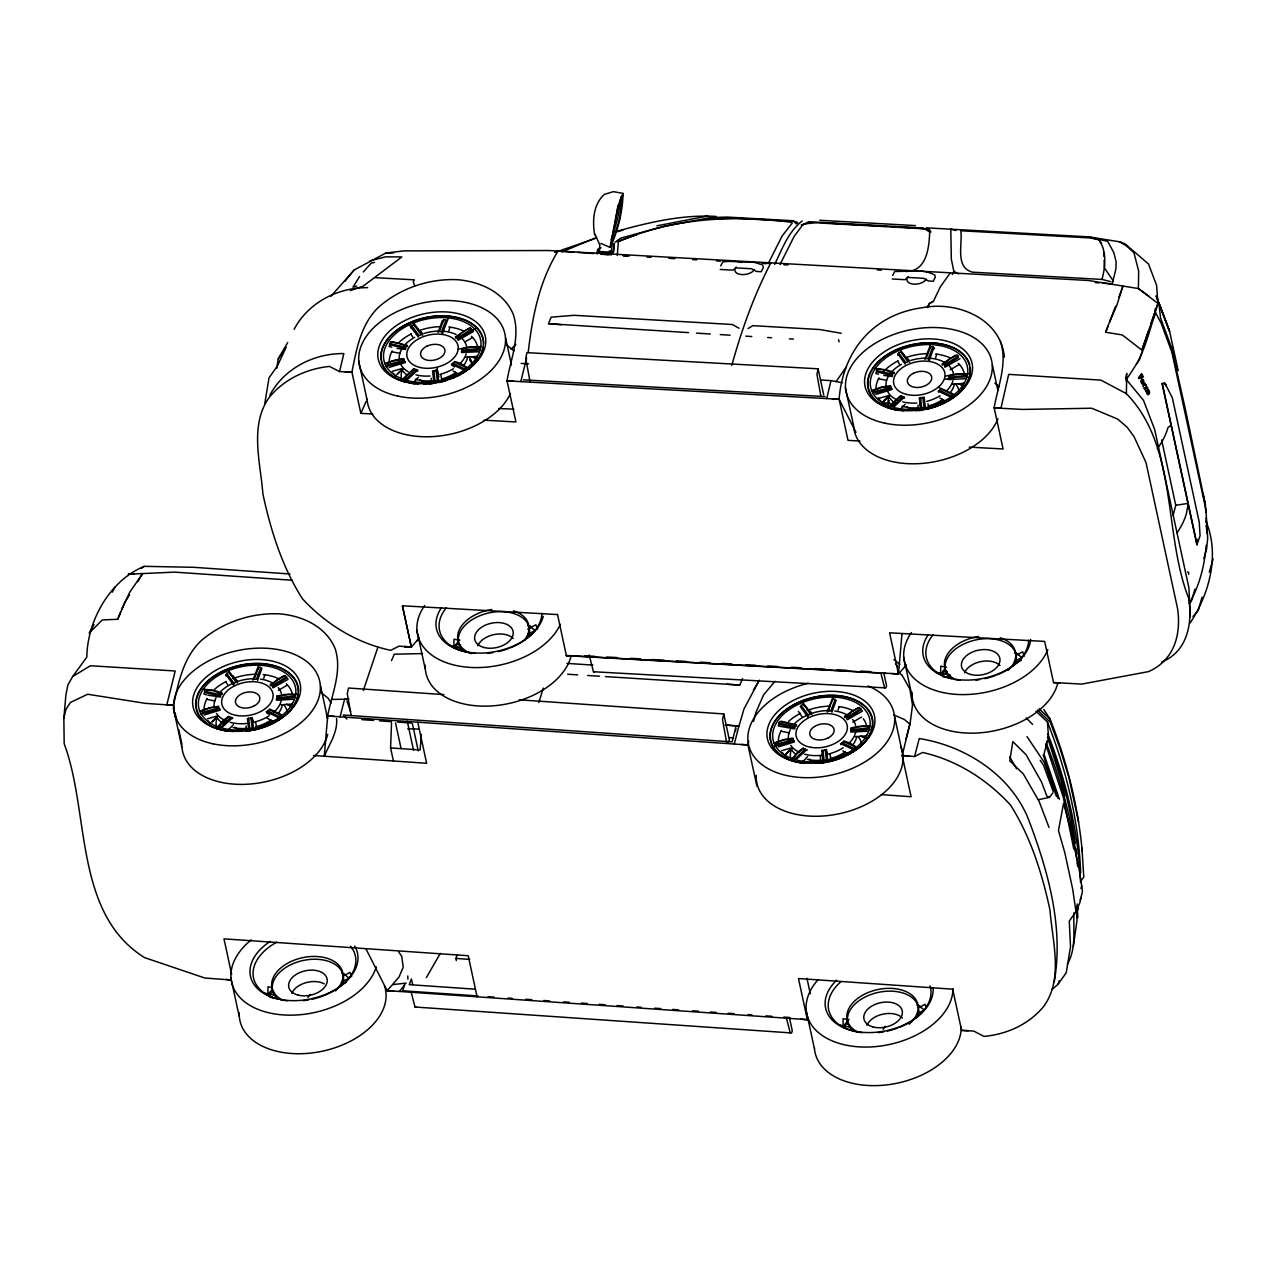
<?xml version="1.0" encoding="UTF-8"?>
<svg xmlns="http://www.w3.org/2000/svg" width="1277" height="1277" viewBox="0 0 1277 1277"><rect width="100%" height="100%" fill="white"/><g stroke="black" fill="none" stroke-linecap="round" stroke-linejoin="round"><path stroke-width="1.5" d="M843.059 1024.793L843.107 1018.679L848.838 1019.732M1161.815 661.949C1187.642 651.573 1192.702 623 1188.679 598.259C1163.267 533.419 1178.096 446.679 1126.378 393.651L1126.745 373.331L1125.532 378.567M247.69 722.638L248.632 718.169L252.287 718.696L253.117 721.521M393.476 761.331L390.586 747.923L391.544 722.766M1073.909 912.959C1073.271 929.943 1076.319 949.034 1067.396 964.151M1197.427 539.612L1197.156 544.784L1162.325 383.595L1165.039 383.323L1166.204 386.005L1164.959 383.323L1162.038 383.579L1187.913 503.377M735.568 731.13L735.744 727.682L732.072 741.889L343.226 715.04L346.881 719.079M1147.4 392.167L1147.975 393.029L1147.512 391.464M617.286 255.448L618.355 241.8C672.404 217.92 732.088 214.935 790.032 222.102L792.203 223.124L782.115 235.99L768.115 263.812M421.378 734.307L420.133 749.966L390.586 747.923M174.326 709.054L173.464 705.223C178.572 681.966 183.425 656.921 201.83 640.128C223.379 622.027 251.473 612.593 279.567 613.854C302.457 615.674 326.625 626.752 335.388 649.355C342.188 671.83 331.844 693.97 327.678 715.87L324.278 756.207C329.306 744.22 337.926 732.072 336.553 718.584M226.157 979.491L231.185 979.97L204.831 978.022L144.588 957.622C73.523 913.31 89.917 812.3 64.185 743.773L63.85 718.408L65.909 694.832L67.92 684.935L72.645 676.571L86.82 657.112C87.347 620.845 109.614 580.476 144.269 566.334L193.609 567.307L290.071 573.98M902.009 633.504L898.497 674.096L891.729 673.538M780.008 264.515L794.023 236.644L802.626 224.928L805.739 223.746L815.907 222.789L922.17 228.679L927.645 229.269L929.688 231.967C929.161 248.041 926.527 272.24 905.233 271.458M1161.639 439.974L1175.75 505.277L1173.052 515.732M610.645 244.53L612.21 244.753L611.46 250.324L607.868 251.984L599.105 251.505L599.903 245.104L595.034 234.345M610.518 243.221L614.301 243.747L613.343 250.819L608.107 253.245L596.87 252.607L597.812 249.191L600.988 247.706M621.149 196.562L617.557 219.436L611.188 239.741M905.984 739.128L910.118 723.325L912.512 705.239M1073.398 946.273L1076.99 920.222L1076.288 908.394M1054.179 982.284C1064.012 926.527 1047.763 869.781 1027.937 817.934C1009.708 774.229 964.949 745.784 919.232 738.537L914.587 756.495L902.137 755.457L908.937 756.112M293.135 699.349L276.502 700.211L277.205 696.332L288.49 694.465L294.045 694.576L295.083 695.997M294.045 694.576L293.822 696.157L276.997 697.817M478.237 351.718L461.62 352.564L462.338 348.717L473.623 346.849L479.178 346.961L480.216 348.382M479.178 346.961L478.955 348.541L462.13 350.201M867.418 731.21L850.801 732.072L851.504 728.193L862.773 726.326L868.344 726.437L869.382 727.858M868.344 726.437L868.105 728.018L851.28 729.678M965.013 378.726L948.396 379.572L949.114 375.725L960.4 373.858L965.955 373.969L966.992 375.39M965.955 373.969L965.731 375.55L948.907 377.21M222.421 694.225L213.195 690.634L205.437 689.66L203.969 694.113L206.587 694.816M407.571 346.578L398.328 343.018L390.57 342.044L389.118 346.498L391.688 347.184M795.236 725.081L779.72 721.521L778.268 725.99L794.789 728.944L795.236 725.081L796.72 726.086M894.347 373.586L885.105 370.027L877.347 369.053L875.878 373.507L878.464 374.193M775.602 744.363L775.857 742.719L783.982 739.862L793.288 739.303M873.229 391.895L873.468 390.251L881.593 387.378L890.915 386.803M276.774 368.287L278.226 358.933L287.708 342.507M233.611 685.653L233.978 683.243L226.699 673.41L228.87 672.5L232.622 676.714L236.022 682.381L233.978 683.243M807.894 717.514L808.277 715.104L800.982 705.271L803.169 704.361L806.904 708.575L810.32 714.242L808.277 715.104M264.722 403.947L269.032 377.8L277.285 366.116L286.176 347.248L278.226 358.933M229.014 717.435L229.174 716.573L232.685 718.632M414.163 369.771L414.307 368.957L416.142 369.58L417.818 371.048M803.313 749.296L803.456 748.434L806.984 750.509M900.939 396.78L901.083 395.966L902.903 396.588L904.595 398.057M623.048 193.402C622.713 211.471 617.845 231.728 610.039 247.371L617.924 206.06L623.048 193.402L613.423 191.646L604.388 194.391C593.182 204.256 592.32 221.16 594.651 234.792M1205.935 521.208C1219.998 554.793 1209.431 593.741 1190.116 623.016M372.772 414.003L360.848 413.349L351.925 372.15C356.586 348.924 360.864 323.847 378.966 306.847C400.228 288.41 428.226 278.753 456.304 279.631C479.37 281.179 503.808 291.826 513.258 314.286C520.633 336.537 510.752 358.837 507.001 380.754L515.924 421.953L484.111 420.181M855.989 432.36L839.085 399.174C843.043 350.632 873.165 314.254 922.712 307.645C957.239 300.973 1000.817 318.5 1004.376 357.209M969.291 447.11L1003.083 448.977L994.16 407.778C997.912 385.877 1007.808 363.562 1000.434 341.326M1101.987 279.424C1105.435 266.654 1107.047 250.643 1098.587 239.485L1089.744 237.921L960.767 230.754C962.826 244.146 954.653 267.5 972.531 272.177L1101.987 279.424L1110.878 281.706M63.85 718.408L65.861 709.581L70.458 702.398L87.682 694.241L145.498 703.372L173.512 705.319M756.894 786.089L747.907 744.81L748.753 741.155M351.957 372.245L339.538 371.559L343.832 353.569C313.982 353.25 284.069 368.383 269.846 395.184M520.793 381.615L526.635 357.943M618.196 205.868L610.997 245.631L619.393 219.963L622.506 195.365L619.68 201.048M826.714 398.584L830.992 380.61L842.565 382.733M1047.332 741.267L1043.979 754.244L1059.383 799.242M404.346 984.87L402.83 990.776L478.221 995.98M340.081 716.812L344.694 698.758L348.669 699.03M734.291 743.948L738.936 725.99L725.097 725.033L738.984 726.086L743.996 708.943L759.272 680.322M252.942 680.13L258.481 665.732M438.075 332.515L442.401 320.463M753.558 721.361L755.856 712.582L763.55 694.959L775.011 681.248M827.225 712.007L832.78 697.609M924.851 359.523L930.39 345.125M910.07 723.229L902.185 755.553L911.108 796.752L881.401 794.613M528.199 352.244C532.349 316.999 539.07 281.882 558.017 251.058L573.868 252.16M731.801 365.461C741.506 330.152 753.941 295.402 770.861 262.854M599.105 251.505L599.599 249.733M1202.072 597.157L1198.193 610.566L1192.989 616.52M1209.271 572.256L1213.15 558.847M263.78 678.279L264.77 674.894M838.063 710.14L839.053 706.756M1194.937 589.112L1191.601 600.573L1189.589 603.686M1203.812 558.56L1206.589 549.03L1207.707 538.527L1205.967 509.922L1171.919 352.34L1161.208 323.368L1155.509 312.594L1155.126 308.779M258.05 669.132L258.608 667.264L260.907 667.392L256.438 679.3L254.267 679.172L258.608 667.264M443.199 321.517L443.742 319.633L446.056 319.761L441.571 331.669L442.8 333.808M448.85 330.759L449.871 327.327M929.959 348.525L930.518 346.642L932.817 346.769L934.572 348.781M935.626 357.768L936.632 354.336M462.082 349.627L462.338 348.717M363.354 690.474L377.88 647.263M538.798 702.589L543.3 688.095M948.843 376.635L949.114 375.725M1047.236 740.804L1046.39 743.469C1060.948 780.678 1071.802 819.499 1076.734 859.198M225.901 675.868L226.699 673.41M411.05 328.237L411.832 325.795L414.003 324.869L421.171 334.766L419.127 335.628L411.832 325.795M897.811 355.245L898.609 352.803L900.78 351.877L907.931 361.774L905.888 362.636L898.609 352.803M276.917 697.226L277.205 696.332M828.374 710.012L829.364 706.995M851.2 729.087L851.504 728.193M257.603 680.402L261.913 668.334M442.736 332.77L448.275 318.372M929.496 359.779L933.822 347.727M831.886 712.263L836.196 700.211M1142.069 351.957L1139.499 359.46L1125.867 380.466M1153.594 318.228L1155.509 312.594C1149.571 329.913 1145.533 348.398 1136.338 364.312M1052.088 989.372L1058.042 984.296L1059.303 980.608M1115.475 306.4L1105.659 332.228L1122.291 334.957L1141.909 350.106L1148.326 331.445M1150.896 323.975L1157.968 303.431L1156.595 285.362L1148.534 264.004L1125.117 243.923L1119.849 241.848L1088.866 236.868L926.208 227.833M218.319 728.337L222.038 722.463L229.174 716.573M406.054 381.6L403.468 380.706L404.218 378.551L414.307 368.957M792.618 760.198L796.337 754.324L803.456 748.434M1080.917 888.409L1081.795 885.871M1080.182 899.886L1081.06 897.364M1078.506 907.404L1077.628 909.942L1077.261 904.004M929.576 360.816L928.347 358.677L932.817 346.769M1118.875 297.158L1122.946 286.064L1116.896 305.139L1109.601 322.059L1110.415 319.952M1141.909 350.106L1157.968 303.431L1138.398 288.554L1088.515 280.493L548.631 250.531L403.851 250.883L385.83 253.038L354.144 269.974L330.935 296.28M1105.659 332.228L1108.308 325.412M688.558 332.627L548.503 323.656L551.137 317.175L574.123 315.307L732.391 324.502L739 328.253M122.831 606.99L121.954 609.097L129.727 592.209L142.657 573.549L137.645 581.658M93.971 624.565L89.167 633.089L102.272 619.983L117.723 619.249L124.603 602.696L129.615 594.603M117.723 619.249L120.565 612.449M391.496 660.64L394.306 654.175L422.543 653.585M456.304 960.575L455.873 958.404L457.278 955.164M605.426 676.602L739.75 685.047L742.56 678.566M1075.984 911.507L1079.831 902.679L1082.481 891.266L1079.097 869.046L1069.775 825.868L1063.518 803.441L1058.489 830.481L1064.922 853.164L1072.664 889.031L1075.984 911.507L1069.264 921.148L1070.509 946.752L1066.247 972.755L1058.042 984.296M360.848 413.349L366.116 401.345M933.391 301.388L929.417 303.511L927.421 307.422L929.417 303.511L933.391 301.388L940.351 286.814L950.327 272.815M774.692 264.403C782.051 249.111 788.42 231.664 802.195 220.953M529.987 381.615L525.773 358.31L526.922 352.644L818.094 368.798L816.945 374.464L820.808 395.838M1142.548 382.493L1143.075 380.498L1142.771 382.988M952.243 274.587L953.839 271.299L951.317 259.135L950.806 229.206L955.898 230.514M519.276 699.812L723.772 713.939L722.511 719.59L726.693 742.911M727.826 743.23L729.406 740.022L723.772 713.939M267.516 710.762L279.296 716.573L281.004 715.264L269.128 709.549L266.558 712.71L269.559 714.769M840.841 744.571L843.411 741.41L855.287 747.125L853.579 748.434L841.814 742.623M720.723 265.887L722.718 261.913L728.161 261.354L754.228 262.36L761.986 264.69M892.719 275.433L894.73 271.458C907.724 271.73 923.335 268.346 934.924 275.162L935.259 277.285L933.248 281.259L928.507 281.004L923.59 278.29L907.739 277.412L904.946 279.695L892.224 278.977M452.665 363.147L464.429 368.941L466.137 367.648L454.261 361.918L451.675 365.062L454.532 367.042M440.373 953.296L426.358 977.591M938.451 392.071L941.037 388.926L952.897 394.657L951.205 395.95L939.425 390.155M827.959 709.693L829.715 706.293M443.742 319.633L439.416 331.557L441.571 331.669M930.518 346.642L926.176 358.566L928.347 358.677M112.248 592.161L115.122 587.037M1140.664 377.114L1138.94 378.774L1138.43 377.784L1141.622 373.586L1143.33 376.875L1142.149 377.641L1140.952 375.358L1141.67 379.077L1139.898 377.146M1145.23 384.026L1144.272 382.621L1143.011 386.612L1144.176 384.632L1144.99 385.51L1146.187 384.728L1144.479 384.058M1146.938 393.587L1148.023 394.785C1151.886 393.571 1147.305 386.532 1147.369 390.427C1151.024 392.055 1143.154 389.437 1147.688 393.555M753.302 690.218L759.32 680.418M822.101 751.371L825.165 749.647L827.416 753.382M455.586 338.15L463.104 331.605L470.351 327.997L473.224 331.685L458.124 340.225L456.48 336.729M942.362 365.158L949.865 358.614L957.111 355.006L958.468 356.123L944.517 364.775L944.884 367.233L960.001 358.693M294.141 329.29C308.188 302.569 337.926 287.341 367.648 287.66M432.935 371.846L436.016 370.154L437.42 371.096L438.873 376.875M924.197 398.105L920.541 397.562L919.711 404.809M270.437 685.749L277.955 679.236L285.202 675.629L288.091 679.316L273.007 687.856L271.347 684.344M844.72 717.61L852.254 711.097L859.501 707.49L862.374 711.177L847.289 719.717L845.629 716.205M396.971 348.382L405.623 349.483L406.086 345.588M207.896 695.167L220.506 697.082L220.937 693.219M454.133 647.375L456.192 644.31L460.486 644.805M883.732 375.39L892.4 376.492L892.846 372.597M359.555 276.55L352.963 287.165L356.666 286.032M836.068 381.584L846.396 366.914M411.338 647.247L404.586 646.689L411.338 647.247L419.255 637.798M417.02 640.99L419.271 637.973M906.431 664.822L898.497 674.096M1081.475 880.22L1083.79 877.107L1081.938 848.008M1038.361 799.689L1049.391 797.391L1052.982 792.778M216.308 728.576L223.395 720.324L228.663 716.301M790.591 760.438L797.678 752.201L802.962 748.162M393.779 991.064L387.091 990.792L399.031 977.049L403.229 967.168L401.744 956.409L398.727 951.892M403.468 380.706L405.751 377.848M1189.222 603.542C1199.358 586.207 1204.674 565.2 1206.174 545.359M399.43 991.463L405.032 984.487M307.949 997.417L310.407 994.4M883.093 1029.326L885.552 1026.309M344.822 281.387L354.144 269.974M403.803 377.96L413.812 368.686M890.564 404.969L900.572 395.694M418.345 377.274L413.094 382.733M233.372 724.697L228.04 730.268M905.122 404.282L899.87 409.741M807.671 756.559L802.339 762.13M363.306 271.985L371.208 263.126L374.56 262.392M892.527 404.857L895.065 402.079M407.73 379.301L417.739 370.011M222.597 726.916L232.606 717.642M894.507 406.309L904.515 397.019M796.88 758.777L806.888 749.503M511.103 349.26L515.844 344.391M882.423 402.063L887.691 396.812M223.06 722.782L225.853 720.164M416.142 369.58L406.166 379.205L404.218 378.551M230.993 717.195L221.017 726.821L219.069 726.166M902.903 396.588L892.926 406.214L890.979 405.559L901.083 395.966M805.292 749.056L795.316 758.698L793.368 758.027M455.235 337.016L468.978 328.141M270.101 684.632L283.845 675.772M942.011 364.025L955.755 355.15M844.4 716.493L858.128 707.634M1171.28 424.986L1167.96 427.556A108.529 69.022 -12.2 0 1 1157.345 448.69M350.329 290.613L363.227 286.096L401.856 256.932L385.494 256.837L369.835 260.955M141.396 568.441L144.269 566.334M615.083 242.279L620.734 238.129L664.279 226.221L710.682 217.585L726.9 217.058L793.464 220.745L796.21 223.858L797.79 222.645L795.507 221.575L736.063 218.271L703.723 218.718M457.98 339.251L475.299 328.843M272.847 686.882L286.575 678.023M944.757 366.26L958.484 357.4M847.13 718.743L860.874 709.884M457.757 337.767L471.708 329.115M272.608 685.398L286.559 676.73M846.906 717.259L860.858 708.591M72.645 676.571L90.412 665.732L175.204 671L166.808 704.856L173.464 705.223M287.293 685.158L278.466 690.314M861.592 717.02L852.765 722.175M472.346 337.575L465.004 341.933M959.107 364.584L950.136 369.803M1021.456 660.193L1013.826 664.535M748.067 328.572L752.792 325.651L819.642 329.53L841.272 333.265M344.567 975.389L349.866 972.356L351.638 976.618M919.711 1007.298L925.011 1004.265L926.192 1007.106M1017.402 654.766L1022.638 651.781L1024.409 656.059M341.693 981.949L349.531 977.927M918.115 1013.172L924.676 1009.836M527.816 634.302L534.217 630.982M1014.577 661.31L1022.302 657.352M341.294 984.934L346.147 982.38M802.626 224.928L808.884 221.671L923.239 228.008L929.688 231.967M527.704 629.226L535.861 624.772L537.633 629.05M914.587 756.495L922.648 752.472C956.728 760.134 987.121 779.513 1010.586 805.117C1030.731 836.994 1042.112 873.5 1049.997 910.134C1052.328 941.548 1063.789 978.9 1043.612 1006.547C1028.703 1024.489 1006.978 1034.242 983.992 1036.413L973.92 1031.146L961.581 1030.284L952.69 989.18L798.476 978.533L807.367 1019.812L800.647 1019.174M561.752 252.016L596.455 237.474M384.664 363.642L395.439 359.922L403.883 358.645M385.877 366.531L405.096 361.535M871.425 390.65L882.215 386.931L890.66 385.654M872.638 393.539L891.873 388.543M199.515 711.273L210.306 707.538L218.75 706.261M200.728 714.162L219.963 709.166M773.814 743.134L784.589 739.415L793.033 738.138M773.686 746.566L794.246 741.027M801.317 224.88L808.756 222.821M405.272 362.508L403.931 360.433L387.298 364.663L386.708 363.243L391.943 361.231L403.372 359.092L405.272 362.508L389.134 367.409M554.92 252.415L594.874 238.639M555.303 252.016L558.017 251.058M616.919 241.64L637.015 234.553M217.872 715.838L207.241 718.887M792.171 747.699L781.524 750.748M402.734 368.335L392.278 371.304M889.51 395.343L879.039 398.312M616.663 231.329C648.908 222.358 682.604 214.376 716.269 216.451M617.366 231.791L622.984 230.083M406.166 983.098L393.093 984.551M204.033 715.024L220.139 710.108L218.239 706.724L209.683 708.001L201.558 710.858L202.165 712.295L218.798 708.065M778.316 746.885L794.422 741.969L792.522 738.585M875.91 394.417L892.032 389.517L890.133 386.101M457.757 349.339L470.048 346.785L481.349 346.626M945.89 376.061L956.824 373.794L969.546 373.698M945.427 379.237L956.329 377.226L967.663 376.827M276.694 696.077L284.915 694.417L297.653 694.321M850.993 727.938L859.198 726.278L870.499 726.118M656.969 225.821L707.697 215.989M890.707 387.442L874.075 391.672L873.468 390.251M793.081 739.926L776.448 744.156L775.857 742.719M461.38 351.638L480.886 349.818M276.231 699.253L295.753 697.434M850.53 731.114L870.036 729.295M1175.75 505.277L1188.217 503.393L1186.493 513.274A108.529 69.022 -12.2 0 1 1176.995 532.844M291.635 704.058L280.892 704.808M865.918 735.919L855.191 736.669M476.656 356.427L465.738 357.177M963.433 383.435L952.498 384.185M901.865 271.347L909.304 270.868M331.477 699.445L348.685 699.126M385.83 253.038L393.587 252.958M134.165 574.171L128.275 574.203L174.694 572.128L292.13 580.237M589.176 654.957L593.47 671.75L594.699 671.75M593.47 671.75L885.871 687.904L886.589 685.909L883.78 672.867M411.162 992.101L415.009 1007.026L416.286 1007.042M415.009 1007.026L791.532 1032.949L792.299 1030.954L789.489 1017.929M407.698 728.816L419.175 729.071M573.134 656.043L566.413 655.851L557.506 614.381M1060.293 682.892L1053.573 682.7L1044.666 641.421L889.59 632.817L898.481 673.921L566.381 655.484M1146.81 387.426L1143.729 388L1146.123 391.129L1145.501 388.543M726.884 684.233L739.75 685.047M1144.751 388.575L1147.831 388L1145.565 385.111L1146.06 387.458M498.684 408.528L513.833 409.151M345.221 371.862L351.925 372.15M832.396 398.903L839.085 399.174M961.581 1030.459L968.285 1030.747M819.77 220.282L915.417 225.598M823.106 222.868L840.841 223.842M844.783 224.066L864.497 225.167M868.44 225.375L886.174 226.364M892.08 226.699L909.815 227.673M913.757 227.897L929.161 229.078L930.917 232.063M1094.66 239.262L1098.587 239.485L1101.508 243.38M600.876 254.251L608.379 254.666L613.614 252.255L614.301 243.747M623.24 255.767L627.215 255.991M647.056 257.092L651.015 257.315M668.877 258.305L674.831 258.64M692.693 259.63L696.667 259.838M716.509 260.939L720.483 261.162M738.345 262.152L742.32 262.376M762.161 263.477L766.136 263.7M783.982 264.738L787.957 264.962M877.395 269.926L881.369 270.133M720.212 269.447L732.934 270.149L735.728 267.867L751.578 268.745L756.495 271.458L761.252 271.714L763.247 267.739L762.912 265.616M375.151 277.668L414.339 279.839L413.189 282.009L414.802 285.761M521.144 363.418L528.55 363.817M821.047 380.051L830.992 380.61M523.331 379.844L825.07 396.588M507.033 380.849L839.133 399.27L848.008 440.373L859.948 441.044M994.208 407.874L1022.382 409.438L1091.675 408.225L1117.646 419.064L1127.064 427.125L1133.976 436.511L1146.028 462.593L1177.617 608.826C1181.257 634.956 1174.154 660.177 1148.582 671.606L1081.731 684.089L1053.557 682.525M557.522 614.572L402.431 605.777L411.306 646.88L398.887 646.194L390.778 650.344C356.618 643.161 326.018 624.166 302.41 598.737C282.153 566.972 270.756 530.514 262.886 493.928C260.524 462.386 249.175 424.922 269.431 397.163C284.42 378.998 306.241 368.893 329.418 366.403L339.538 371.559M584.898 655.787L594.827 656.33M606.735 657.001L616.663 657.543M630.551 658.309L640.479 658.868M652.387 659.523L664.295 660.193M676.203 660.847L686.132 661.406M700.035 662.172L709.948 662.715M721.856 663.386L731.785 663.928M745.688 664.71L755.617 665.253M767.525 665.924L777.438 666.466M791.341 667.232L801.27 667.791M815.157 668.557L825.086 669.116M836.994 669.771L846.922 670.329M860.81 671.095L870.738 671.638M566.397 655.676L886.062 673.41M741.251 744.443L747.907 744.81M696.476 333.121L710.331 333.983M720.228 334.59L730.125 335.197M745.848 336.17L751.802 336.537M767.653 337.511L771.627 337.751M789.473 338.852L793.432 339.107M567.706 674.224L577.635 674.863M587.564 675.485L599.472 676.219M566.972 663.37L592.847 665.094M994.16 407.778L1000.945 408.257L1008.686 374.353L1100.918 380.115L1126.378 393.651M507.001 380.754L513.785 381.216M577.827 252.431L593.677 253.532M601.595 254.091L611.491 254.777M623.384 255.608L629.322 256.023M875.016 368.446L886.43 369.883L894.203 372.437M443.821 694.608L348.525 688.016L347.264 693.682L351.095 715.04M203.107 689.069L214.52 690.506L222.294 693.044M729.247 737.627L733.221 737.914M327.726 715.966L748.003 744.986M361.726 719.621L373.634 720.436M379.588 720.851L391.496 721.665M397.466 722.08L411.354 723.037M313.456 755.473L426.63 763.279L417.755 722.175M474.757 989.164L409.247 984.647L411.417 978.964L412.631 984.551M488.149 996.667L494.103 997.082M507.991 998.039L511.949 998.311M525.837 999.268L531.791 999.683M543.699 1000.498L549.637 1000.913M563.524 1001.87L569.478 1002.285M581.386 1003.099L587.34 1003.514M599.248 1004.345L605.186 1004.744M617.094 1005.574L623.048 1005.989M636.936 1006.946L640.91 1007.218M654.798 1008.176L660.736 1008.591M672.644 1009.405L678.598 1009.82M692.485 1010.777L698.439 1011.192M710.347 1012.007L716.285 1012.422M728.193 1013.252L734.147 1013.651M748.035 1014.624L752.009 1014.896M765.897 1015.853L771.835 1016.269M783.743 1017.083L789.697 1017.498M365.86 948.651L387.075 990.601L807.351 1019.637M1095.379 282.632L1099.114 282.903M1102.865 283.175L1112.219 283.861L1115.89 269.016L1116.162 261.769L1113.783 252.591L1107.734 241.401L1088.866 236.868M455.873 958.404L469.728 959.426M404.57 646.513L411.322 647.072L402.447 605.968M327.678 715.87L334.43 716.429M548.503 323.656L561.529 324.789M882.678 402.67L890.165 403.388M391.959 341.709L407.427 345.428M781.125 721.186L796.577 724.921M848.167 1024.106L845.342 1023.803L845.709 1026.884M274.427 992.357L270.197 991.894L270.564 994.959M947.263 671.814L942.953 671.319L943.32 674.4M950.232 675.038L936.568 672.388M886.557 380.354L878.608 378.726M399.781 353.346L391.847 351.734M789.17 732.854L781.093 731.21M214.871 700.993L206.794 699.349M876.309 370.585L891.889 374.033M389.549 343.577L405.112 347.041M778.699 723.053L794.262 726.517M204.4 691.192L219.979 694.656M876.661 371.815L892.128 375.534M389.884 344.806L405.352 348.525M779.034 724.282L794.502 728.002M204.751 692.421L220.219 696.141M449.807 645.38L459.943 647.519M271.778 987.472L267.962 986.77L267.915 992.883L271.825 994.033M946.544 667.28L940.734 666.195L940.67 672.309L944.597 673.474M459.784 640.272L453.958 639.202L453.91 645.316L456.512 646.082M838.957 1024.872L849.285 1027.059M263.812 992.963L274.14 995.15M459.991 648.125L456.559 647.391L456.192 644.31M1187.546 572.016L1188.552 572.288L1188.695 574.458M942.506 676.571L946.321 677.56M269.75 997.129L273.549 998.135M454.772 361.471L460.614 363.546L469.505 368.973M843.921 740.963L849.78 743.022L858.655 748.466M269.639 709.086L281.307 714.561M938.707 387.522L953.217 393.954M938.1 391.113L949.769 396.572M451.324 364.105L462.992 369.564M840.474 743.581L852.142 749.056M266.191 711.72L277.859 717.195M600.924 243.444L610.039 247.371M893.581 714.801L904.419 719.558L909.862 724.187M848.758 754.037L842.836 750.876M274.459 722.175L266.845 717.993M946.273 401.489L939.808 397.993M459.497 374.48L453.048 370.984M1049.391 797.391L1046.837 796.114L1041.537 782.019L1026.022 754.643L1012.821 741.618L1009.772 760.869L1023.276 773.894L1039.079 801.302L1049.024 827.496M953.839 271.299L958.644 273.948M1119.849 241.848L1126.585 245.934L1133.912 252.67L1138.669 271.043L1138.398 288.554L1149.364 296.487M994.847 383.196L999.268 386.564M893.9 659.634L899.774 664.327M320.862 692.389L328.029 698.12L331.062 703.02M507.001 345.237L513.992 350.904M943.24 363.737L944.517 364.775M898.002 671.75L902.169 675.389M1039.095 708.783L1050.077 719.111C1066.918 761.459 1078.075 806.074 1082.257 851.488M1037.387 710.028L1050.301 722.159L1059.974 748.354L1069.088 778.188L1078.57 822.037M1035.95 711.177L1047.427 721.968C1066.407 770.095 1078.746 821.159 1080.677 872.973M230.259 674.033L232.526 676.299M904.451 355.708L900.78 351.877M417.691 328.7L414.003 324.869M1026.181 717.913L1032.566 724.41M906.526 357.48L909.016 360.13M808.868 709.916L811.326 712.518M419.75 330.472L422.256 333.121M237.027 680.657L232.813 675.756M900.668 350.361L909.543 362.221M803.041 702.829L811.917 714.689M803.169 704.361L804.542 705.894M413.892 323.352L422.767 335.212M409.502 325.204L418.377 337.064M228.759 670.968L237.634 682.828M806.809 708.16L810.448 713.045M1126.633 379.892L1143.474 400.308L1154.695 429.551L1188.951 588.074L1190.26 616.759M798.333 711.337L801.924 716.605M897.923 354.048L905.138 364.073M800.312 706.516L807.527 716.541M226.029 674.655L233.244 684.68M895.48 663.737L897.731 666.961M1113.321 281.004L1104.493 268.01L1104.094 260.285M1040.228 760.326L1043.485 765.115L1053.142 791.293M1026.963 736.574L1044.331 762.433L1056.271 796.082M419.702 331.11L421.394 333.664M234.505 678.662L236.165 681.184M1043.788 709.485L1050.077 719.111M225.837 681.79L227.641 684.743M897.699 361.136L899.455 364.041M410.923 334.127L412.694 337.032M1164.959 383.323L1172.366 397.881L1199.231 522.197L1200.077 535.765L1196.868 544.768L1188.328 505.261M1009.74 756.798L1016.54 768.786M902.121 675.294L909.894 689.037L912.56 705.335M390.57 342.044L391.161 343.433M403.372 359.092L403.931 360.433M1156.1 295.801L1169.604 331.397L1178.192 370.601M1156.339 296.663L1169.604 331.397L1159.676 304.644M1047.778 733.78C1066.295 781.221 1078.395 831.471 1080.55 882.439M1047.683 736.175C1060.964 770.59 1070.397 806.569 1075.234 843.139M1045.64 744.124L1063.246 797.087L1073.797 849.045M1043.245 754.867L1057.915 798.237M1047.555 737.499L1061.506 781.396L1064.699 796.194M346.913 700.834L350.6 711.481M786.409 1018.024L790.255 1032.949M880.827 672.979L884.642 687.904M1171.328 347.121L1173.467 356.858M1205.791 511.965L1205.376 504.559L1185.583 410.188L1171.392 347.28L1160.585 318.085L1158.798 302.793M992.405 365.094L997.816 390.171M845.358 387.633L853.69 426.199A74.417 47.329 -12.2 0 0 918.786 463.647A74.417 47.329 -12.2 0 0 997.96 418.856M903.573 657.001L911.906 695.566M894.794 717.578L903.126 756.144M818.094 368.798L823.729 394.88M806.952 978.278L810.304 993.809M805.947 1009.484L814.279 1048.05M505.644 338.086L511.47 365.094M358.598 360.625L366.93 399.19M416.797 629.992L425.129 668.557M477.103 996.826L468.212 955.723L223.97 938.85L231.648 974.351M412.407 723.74L418.265 750.876M407.267 721.218L413.54 750.301M395.519 722.878L400.994 748.21M320.495 685.717L327.582 718.488A74.417 47.329 -12.2 0 0 326.449 714.689M175.125 712.789L176.737 720.26M178.764 729.598L181.988 744.539M173.449 708.24L181.781 746.806M230.802 977.575L239.134 1016.141M1203.301 494.981L1205.392 504.702M927.932 403.676L928.587 406.852M440.836 375.071L441.81 379.844M829.954 754.324L830.944 759.177M255.655 722.447L256.645 727.315M838.606 339.746L839.037 341.917M922.792 397.163L924.069 407.395L921.675 407.81L920.541 397.562M825.165 749.647L826.442 759.863L824.064 760.278L822.931 750.03M436.016 370.154L437.293 380.386L434.914 380.801L433.781 370.553M250.883 717.786L252.16 728.002L249.765 728.417L248.632 718.169M596.87 252.607L597.125 254.043M920.462 407.746L919.312 397.849M822.835 760.23L821.702 750.317M433.685 380.738L432.536 370.841M248.552 728.353L247.403 718.456M924.133 396.987L925.266 406.9M826.506 749.471L827.656 759.384M252.223 717.61L253.357 727.507M1075.936 848.694L1076.639 854.265M1077.197 862.901L1077.66 866.62M1206.19 525.597L1207.084 533.243L1206.142 517.776M470.351 327.997L470.511 329.466M437.165 367.92L438.506 379.892M1047.427 721.968L1048.385 734.754M1077.341 859.836L1077.58 863.811M1077.165 905.872L1077.868 917.7M1103.711 252.543L1103.903 256.406M407.778 975.947L407.922 979.236M918.019 405.192L918.163 408.528M431.243 378.184L431.403 381.52M820.361 756.255L820.568 761.156M246.142 726.022L246.285 729.295M466.217 353.777A34.319 21.821 -12.2 0 1 460.295 363.275M453.383 368.718A34.319 21.821 -12.2 0 1 439.958 374.384M430.062 376.013A34.319 21.821 -12.2 0 1 415.967 374.863M408.241 371.799A34.319 21.821 -12.2 0 1 400.786 364.44M399.174 358.31A34.319 21.821 -12.2 0 1 402.063 348.557M404.378 345.428A34.319 21.821 -12.2 0 1 414.722 337.32M423.709 333.52A34.319 21.821 -12.2 0 1 438.458 331.078M443.295 331.222A34.319 21.821 -12.2 0 1 456.081 334.478M462.258 338.74A34.319 21.821 -12.2 0 1 466.743 347.312M467.653 356.985A34.319 21.821 -12.2 0 1 464.062 364.871M455.809 372.629A34.319 21.821 -12.2 0 1 441.746 378.982M432.233 380.738A34.319 21.821 -12.2 0 1 415.296 379.189M406.709 374.895A34.319 21.821 -12.2 0 1 401.904 369.388M477.295 355.629A44.982 28.605 -12.2 0 1 474.98 361.359M395.726 376.061A44.982 28.605 -12.2 0 1 393.061 373.092M389.214 362.093A44.982 28.605 -12.2 0 1 392.183 350.936M399.557 341.821A44.982 28.605 -12.2 0 1 411.338 333.872M420.165 330.216A44.982 28.605 -12.2 0 1 439.256 326.673M448.897 327.008A44.982 28.605 -12.2 0 1 464.445 331.413M471.436 336.25A44.982 28.605 -12.2 0 1 477.454 346.227M483.52 340.56A52.165 33.17 -12.2 0 1 483.712 343.337M483.329 347.711A52.165 33.17 -12.2 0 1 482.451 351.079M481.828 352.755A52.165 33.17 -12.2 0 1 462.833 373.187M461.54 373.969A52.165 33.17 -12.2 0 1 457.469 376.14M456.128 376.779A52.165 33.17 -12.2 0 1 451.962 378.583M445.561 380.801A52.165 33.17 -12.2 0 1 439.128 382.462M432.664 383.579A52.165 33.17 -12.2 0 1 429.311 383.946M414.849 383.85A52.165 33.17 -12.2 0 1 411.354 383.371M405.463 382.094A52.165 33.17 -12.2 0 1 381.216 360.8M380.993 359.444A52.165 33.17 -12.2 0 1 426.646 317.287A52.165 33.17 -12.2 0 1 483.281 339.203M418.553 383.914A51.798 32.947 -12.2 0 1 395.216 331.685A51.798 32.947 -12.2 0 1 480.727 333.313A51.798 32.947 -12.2 0 1 423.804 384.01M397.418 374.161A52.102 33.138 -12.2 0 1 402.734 369.085M473.113 357.257A52.102 33.138 -12.2 0 1 477.821 359.571M401.792 379.971A36.155 22.986 -12.2 0 1 402.478 369.34M469.026 357.129A36.155 22.986 -12.2 0 1 472.251 364.009M455.458 372.277A19.586 12.451 -12.2 0 1 451.547 377.577M423.022 381.807A19.586 12.451 -12.2 0 1 419.989 379.54M469.633 359.938A36.155 22.986 -12.2 0 1 472.011 363.929M510.449 393.539A74.417 47.329 -12.2 0 1 430.748 436.702A74.417 47.329 -12.2 0 1 367.09 399.158M396.987 374.369A54.751 34.83 -12.2 0 1 402.862 369.165M471.66 356.634A54.751 34.83 -12.2 0 1 475.267 357.975M454.436 648.125A44.982 28.605 -12.2 0 1 459.528 639.905M528.039 625.762A44.982 28.605 -12.2 0 1 535.047 630.583M528.311 625.459A52.165 33.17 -12.2 0 1 531.168 626.528M541.863 613.263A52.102 33.138 -12.2 0 1 526.555 638.755M525.262 639.713A52.102 33.138 -12.2 0 1 510.209 647.902M508.549 648.54A52.102 33.138 -12.2 0 1 498.126 651.637M492.746 652.659A52.102 33.138 -12.2 0 1 487.351 653.313M474.964 653.377A52.102 33.138 -12.2 0 1 468.244 652.483M466.648 652.164A52.102 33.138 -12.2 0 1 446.439 607.613M527.72 625.554A51.798 32.947 -12.2 0 1 531.136 626.815M462.817 650.727A36.155 22.986 -12.2 0 1 489.65 612.784A36.155 22.986 -12.2 0 1 528.279 637.303M477.79 645.795A19.57 12.451 -12.2 0 1 494.071 634.589A19.57 12.451 -12.2 0 1 513.226 638.516M513.45 610.805A36.155 22.986 -12.2 0 1 524.065 640.527M471.277 653.696A36.155 22.986 -12.2 0 1 459.353 629.753A36.155 22.986 -12.2 0 1 491.741 609.496M571.058 656.139A74.417 47.329 -12.2 0 1 491.501 705.942A74.417 47.329 -12.2 0 1 425.257 665.205M560.332 624.341A74.417 47.329 -12.2 0 1 462.721 666.674A74.417 47.329 -12.2 0 1 424.682 605.521M543.252 616.296A54.751 34.83 -12.2 0 1 473.352 652.834A54.751 34.83 -12.2 0 1 441.539 607.629M952.993 380.785A34.319 21.821 -12.2 0 1 947.071 390.283M940.143 395.726A34.319 21.821 -12.2 0 1 926.719 401.393M916.838 403.021A34.319 21.821 -12.2 0 1 902.727 401.872M897.38 400.02A34.319 21.821 -12.2 0 1 887.563 391.448M885.951 385.319A34.319 21.821 -12.2 0 1 888.84 375.566M891.154 372.437A34.319 21.821 -12.2 0 1 901.482 364.328M910.469 360.529A34.319 21.821 -12.2 0 1 925.234 358.087M930.071 358.23A34.319 21.821 -12.2 0 1 946.225 363.434M949.019 365.749A34.319 21.821 -12.2 0 1 953.52 374.321M954.414 383.994A34.319 21.821 -12.2 0 1 950.838 391.879M942.57 399.637A34.319 21.821 -12.2 0 1 928.507 405.99M919.009 407.73A34.319 21.821 -12.2 0 1 902.073 406.198M894.762 402.83A34.319 21.821 -12.2 0 1 888.68 396.397M964.071 382.637A44.982 28.605 -12.2 0 1 961.757 388.368M885.552 405.559A44.982 28.605 -12.2 0 1 880.635 401.122M879.821 400.1A44.982 28.605 -12.2 0 1 878.305 397.738M875.974 389.102A44.982 28.605 -12.2 0 1 878.943 377.944M883.828 371.304A44.982 28.605 -12.2 0 1 898.114 360.88M906.925 357.209A44.982 28.605 -12.2 0 1 927.661 353.633M935.674 354.016A44.982 28.605 -12.2 0 1 951.205 358.422M958.213 363.259A44.982 28.605 -12.2 0 1 964.215 373.219M970.281 367.568A52.165 33.17 -12.2 0 1 970.312 373.251M970.089 374.72A52.165 33.17 -12.2 0 1 969.227 378.088M968.604 379.764A52.165 33.17 -12.2 0 1 925.889 409.47M922.664 410.093A52.165 33.17 -12.2 0 1 919.424 410.587M898.114 410.38A52.165 33.17 -12.2 0 1 887.371 354.495A52.165 33.17 -12.2 0 1 969.722 364.839M903.621 410.795A51.798 32.947 -12.2 0 1 881.561 359.045A51.798 32.947 -12.2 0 1 966.466 358.614A51.798 32.947 -12.2 0 1 915.928 410.747M884.195 401.17A52.102 33.138 -12.2 0 1 889.494 396.093M959.873 384.265A52.102 33.138 -12.2 0 1 963.081 385.75M888.553 406.98A36.155 22.986 -12.2 0 1 889.255 396.349M955.787 384.138A36.155 22.986 -12.2 0 1 959.027 391.017M942.218 399.286A19.586 12.451 -12.2 0 1 937.174 405.527M913.773 410.348A19.586 12.451 -12.2 0 1 906.766 406.549M888.553 405.32A36.155 22.986 -12.2 0 1 889.303 400.691M882.487 402.75A54.751 34.83 -12.2 0 1 889.638 396.173M958.42 383.643A54.751 34.83 -12.2 0 1 962.044 384.984M941.197 675.134A44.982 28.605 -12.2 0 1 945.235 668.222M1014.816 652.77A44.982 28.605 -12.2 0 1 1021.823 657.591M1028.623 640.272A52.102 33.138 -12.2 0 1 996.986 674.91M995.326 675.549A52.102 33.138 -12.2 0 1 984.902 678.646M979.523 679.667A52.102 33.138 -12.2 0 1 975.899 680.146M960.033 680.226A52.102 33.138 -12.2 0 1 953.408 679.172M951.525 678.726A52.102 33.138 -12.2 0 1 933.216 634.621M1014.481 652.563A51.798 32.947 -12.2 0 1 1017.897 653.824M949.577 677.736A36.155 22.986 -12.2 0 1 976.426 639.793A36.155 22.986 -12.2 0 1 1015.055 664.311M964.55 672.787A19.57 12.451 -12.2 0 1 980.848 661.598A19.57 12.451 -12.2 0 1 1000.003 665.525M1000.226 637.814A36.155 22.986 -12.2 0 1 1008.223 670.377M954.558 679.093A36.155 22.986 -12.2 0 1 946.911 655.213A36.155 22.986 -12.2 0 1 978.517 636.505M1057.819 683.147A74.417 47.329 -12.2 0 1 978.262 732.95A74.417 47.329 -12.2 0 1 912.033 692.214M1047.826 649.658A74.417 47.329 -12.2 0 1 950.679 693.842A74.417 47.329 -12.2 0 1 911.459 632.53M1030.667 639.569A54.751 34.83 -12.2 0 1 962.81 680.018A54.751 34.83 -12.2 0 1 928.315 634.637M926.32 279.056A10.024 5.491 -9 0 1 912.752 284.021A10.024 5.491 -9 0 1 908.314 276.55M754.324 269.511A10.024 5.491 -9 0 1 740.74 274.475A10.024 5.491 -9 0 1 736.302 267.021M843.586 1027.618A44.982 28.605 -12.2 0 1 848.614 1019.477M924.277 1010.139A44.982 28.605 -12.2 0 0 916.934 1005.111A51.798 32.947 -12.2 0 1 920.286 1006.308M930.007 985.908A52.102 33.138 -12.2 0 1 915.705 1018.232M914.412 1019.206A52.102 33.138 -12.2 0 1 899.375 1027.394M897.699 1028.033A52.102 33.138 -12.2 0 1 887.276 1031.114M883.7 1031.832A52.102 33.138 -12.2 0 1 878.289 1032.614M862.406 1032.694A52.102 33.138 -12.2 0 1 840.601 981.933M851.967 1030.204A36.155 22.986 -12.2 0 1 878.815 992.277A36.155 22.986 -12.2 0 1 917.445 1016.779M866.939 1025.271A19.57 12.451 -12.2 0 1 883.237 1014.082A19.57 12.451 -12.2 0 1 902.392 1018.008M856.963 1031.577A36.155 22.986 -12.2 0 1 856.963 998.997A36.155 22.986 -12.2 0 1 906.814 991.958A36.155 22.986 -12.2 0 1 909.112 1024.202M961.23 1027.187A74.417 47.329 -12.2 0 1 889.558 1084.524A74.417 47.329 -12.2 0 1 814.439 1048.018M952.897 988.621A74.417 47.329 -12.2 0 1 858.575 1046.837A74.417 47.329 -12.2 0 1 818.222 979.507M933.104 988.366A54.751 34.83 -12.2 0 1 862.502 1032.311A54.751 34.83 -12.2 0 1 836.69 980.145M855.782 731.625A34.319 21.821 -12.2 0 1 848.95 743.262M843.187 747.795A34.319 21.821 -12.2 0 1 828.294 754.084M821.702 755.282A34.319 21.821 -12.2 0 1 804.398 754.164M799.147 752.217A34.319 21.821 -12.2 0 1 790.782 745.337M788.468 739.383A34.319 21.821 -12.2 0 1 790.303 729.662M794.917 723.42A34.319 21.821 -12.2 0 1 805.995 715.711M810.496 713.795A34.319 21.821 -12.2 0 1 828.438 710.555M834.791 710.97A34.319 21.821 -12.2 0 1 846.986 714.897M852.573 719.494A34.319 21.821 -12.2 0 1 855.59 725.24M856.787 736.542A34.319 21.821 -12.2 0 1 853.164 744.443M845.294 751.882A34.319 21.821 -12.2 0 1 829.795 758.761M821.255 760.23A34.319 21.821 -12.2 0 1 807.335 759.432M796.098 754.563A34.319 21.821 -12.2 0 1 791.197 749.136M866.444 735.153A44.982 28.605 -12.2 0 1 865.487 738.01M788.117 758.155A44.982 28.605 -12.2 0 1 782.178 752.52M778.363 741.682A44.982 28.605 -12.2 0 1 781.348 730.396M788.643 721.377A44.982 28.605 -12.2 0 1 800.599 713.3M807.16 710.459A44.982 28.605 -12.2 0 1 829.571 706.117M839.085 706.612A44.982 28.605 -12.2 0 1 853.323 710.762M863.3 718.759A44.982 28.605 -12.2 0 1 866.588 725.639M872.829 724.362A52.165 33.17 -12.2 0 1 852.158 752.568M850.498 753.558A52.165 33.17 -12.2 0 1 847.05 755.409M845.661 756.096A52.165 33.17 -12.2 0 1 828.821 761.826M825.245 762.545A52.165 33.17 -12.2 0 1 821.67 763.087M800.408 762.848A52.165 33.17 -12.2 0 1 779.976 754.675M776.639 751.738A52.165 33.17 -12.2 0 1 770.781 741.937M770.446 740.628A52.165 33.17 -12.2 0 1 817.743 696.412A52.165 33.17 -12.2 0 1 872.877 722.926M805.995 763.279A51.798 32.947 -12.2 0 1 783.95 711.512A51.798 32.947 -12.2 0 1 868.839 711.097A51.798 32.947 -12.2 0 1 818.302 763.215M784.365 756.319A52.102 33.138 -12.2 0 1 791.884 748.577A54.751 34.83 -12.2 0 0 784.876 755.218M862.262 736.749A52.102 33.138 -12.2 0 1 865.471 738.234M844.608 751.754A19.586 12.451 -12.2 0 1 839.564 757.995M816.163 762.832A19.586 12.451 -12.2 0 1 809.155 759.033M790.942 759.448A36.155 22.986 -12.2 0 1 791.644 748.833M858.176 736.621A36.155 22.986 -12.2 0 1 861.624 744.986M868.137 685.988A74.417 47.329 -12.2 0 1 865.359 761.635A74.417 47.329 -12.2 0 1 753.925 756.479A74.417 47.329 -12.2 0 1 808.421 683.227M902.951 756.16A74.417 47.329 -12.2 0 1 830.082 815.317A74.417 47.329 -12.2 0 1 756.207 775.331M900.732 746.566A74.417 47.329 -12.2 0 1 902.456 752.249M860.81 736.127A54.751 34.83 -12.2 0 1 864.417 737.467M268.441 995.693A44.982 28.605 -12.2 0 1 272.448 988.829M349.116 978.23A44.982 28.605 -12.2 0 0 341.789 973.202A51.798 32.947 -12.2 0 1 345.141 974.399M350.552 946.273A52.102 33.138 -12.2 0 1 312.131 999.205M308.555 999.923A52.102 33.138 -12.2 0 1 303.144 1000.705M287.261 1000.785A52.102 33.138 -12.2 0 1 280.653 999.731M278.753 999.3A52.102 33.138 -12.2 0 1 276.774 942.171M276.822 998.295A36.155 22.986 -12.2 0 1 303.671 960.368A36.155 22.986 -12.2 0 1 342.3 984.87M291.795 993.362A19.57 12.451 -12.2 0 1 305.602 982.779A19.57 12.451 -12.2 0 1 324.214 983.833M281.802 999.668A36.155 22.986 -12.2 0 1 281.291 967.535A36.155 22.986 -12.2 0 1 330.504 959.522A36.155 22.986 -12.2 0 1 335.452 990.936M384.505 985.876A74.417 47.329 -12.2 0 1 319.266 1051.817A74.417 47.329 -12.2 0 1 239.262 1012.789M376.252 966.833A74.417 47.329 -12.2 0 1 270.277 1013.108A74.417 47.329 -12.2 0 1 251.25 939.856M354.655 946.081A54.751 34.83 -12.2 0 1 328.013 993.298A54.751 34.83 -12.2 0 1 258.433 989.436A54.751 34.83 -12.2 0 1 270.277 941.388M281.483 699.764A34.319 21.821 -12.2 0 1 273.629 712.358M268.888 715.934A34.319 21.821 -12.2 0 1 253.995 722.223M247.419 723.405A34.319 21.821 -12.2 0 1 230.115 722.303M224.848 720.356A34.319 21.821 -12.2 0 1 216.499 713.476M214.185 707.522A34.319 21.821 -12.2 0 1 216.021 697.801M220.634 691.559A34.319 21.821 -12.2 0 1 231.712 683.849M236.213 681.934A34.319 21.821 -12.2 0 1 254.139 678.694M260.508 679.109A34.319 21.821 -12.2 0 1 272.687 683.035M278.29 687.633A34.319 21.821 -12.2 0 1 281.291 693.379M282.504 704.681A34.319 21.821 -12.2 0 1 278.865 712.582M270.995 720.02A34.319 21.821 -12.2 0 1 255.496 726.9M246.956 728.369A34.319 21.821 -12.2 0 1 233.037 727.571M223.14 723.628A34.319 21.821 -12.2 0 1 216.914 717.259M292.146 703.292A44.982 28.605 -12.2 0 1 291.204 706.149M210.513 723.612A44.982 28.605 -12.2 0 1 207.88 720.659M204.065 709.82A44.982 28.605 -12.2 0 1 207.066 698.519M214.36 689.516A44.982 28.605 -12.2 0 1 226.3 681.439M232.877 678.582A44.982 28.605 -12.2 0 1 256.837 674.24M263.254 674.575A44.982 28.605 -12.2 0 1 279.04 678.901M286.383 683.929A44.982 28.605 -12.2 0 1 292.289 693.778M298.355 687.984A52.165 33.17 -12.2 0 1 298.579 691.049M298.18 695.406A52.165 33.17 -12.2 0 1 297.302 698.727M296.695 700.371A52.165 33.17 -12.2 0 1 254.522 729.965M250.962 730.667A52.165 33.17 -12.2 0 1 247.371 731.226M226.109 730.971A52.165 33.17 -12.2 0 1 196.163 708.767M195.876 707.266A52.165 33.17 -12.2 0 1 241.082 664.998A52.165 33.17 -12.2 0 1 298.068 686.483M233.42 731.529A51.798 32.947 -12.2 0 1 208.47 680.673A51.798 32.947 -12.2 0 1 293.854 678.247A51.798 32.947 -12.2 0 1 245.791 731.178M212.285 721.776A52.102 33.138 -12.2 0 1 217.585 716.716A54.751 34.83 -12.2 0 0 211.854 722M287.979 704.888A52.102 33.138 -12.2 0 1 291.172 706.373M270.325 719.893A19.586 12.451 -12.2 0 1 265.265 726.134M241.864 730.971A19.586 12.451 -12.2 0 1 234.856 727.172M216.659 727.587A36.155 22.986 -12.2 0 1 217.345 716.972M283.893 704.76A36.155 22.986 -12.2 0 1 287.133 711.624M327.71 734.387A74.417 47.329 -12.2 0 1 250.691 783.998A74.417 47.329 -12.2 0 1 181.957 746.79M286.511 704.265A54.751 34.83 -12.2 0 1 290.134 705.606M1140.856 381.264C1143.25 390.267 1145.772 374.448 1140.856 381.264M829.651 706.676L828.565 711.034L830.72 711.161L835.206 699.253L832.891 699.126L829.651 706.676M419.941 367.457A26.083 16.585 -12.2 0 0 458.251 347.743A26.083 16.585 -12.2 0 0 419.367 338.421A26.083 16.585 -12.2 0 0 419.941 367.457M413.652 381.807A49.42 31.43 -12.2 0 0 480.583 339.714A49.42 31.43 -12.2 0 0 402.526 328.508A49.42 31.43 -12.2 0 0 413.652 381.807M398.057 396.157A74.417 47.329 -12.2 0 0 505.469 338.118A74.417 47.329 -12.2 0 0 392.805 313.791A74.417 47.329 -12.2 0 0 398.057 396.157M406.709 382.206A54.751 34.83 -12.2 0 0 485.739 339.506A54.751 34.83 -12.2 0 0 402.862 321.612A54.751 34.83 -12.2 0 0 406.709 382.206M426.757 346.243A12.275 7.806 -12.2 0 0 422.144 357.64A12.435 7.901 -12.2 0 0 438.793 358.566A12.275 7.806 -12.2 0 0 443.406 347.168A12.435 7.901 -12.2 0 0 426.757 346.243M484.079 647.503A19.586 12.451 -12.2 0 0 513.242 633.105A19.586 12.451 -12.2 0 0 484.446 625.602A19.586 12.451 -12.2 0 0 484.079 647.503M906.702 394.465A26.083 16.585 -12.2 0 0 945.012 374.752A26.083 16.585 -12.2 0 0 906.127 365.414A26.083 16.585 -12.2 0 0 906.702 394.465M900.413 408.816A49.42 31.43 -12.2 0 0 967.359 366.707A49.42 31.43 -12.2 0 0 889.303 355.517A49.42 31.43 -12.2 0 0 900.413 408.816M884.817 423.166A74.417 47.329 -12.2 0 0 992.245 365.126A74.417 47.329 -12.2 0 0 879.582 340.799A74.417 47.329 -12.2 0 0 884.817 423.166M893.485 409.215A54.751 34.83 -12.2 0 0 972.515 366.515A54.751 34.83 -12.2 0 0 889.622 348.621A54.751 34.83 -12.2 0 0 893.485 409.215M913.518 373.251A12.275 7.806 -12.2 0 0 908.905 384.648A12.435 7.901 -12.2 0 0 925.57 385.574A12.275 7.806 -12.2 0 0 930.167 374.177A12.435 7.901 -12.2 0 0 913.518 373.251M970.855 674.511A19.586 12.451 -12.2 0 0 1000.003 660.113A19.586 12.451 -12.2 0 0 971.222 652.611A19.586 12.451 -12.2 0 0 970.855 674.511M873.245 1026.995A19.586 12.451 -12.2 0 0 902.392 1012.581A19.586 12.451 -12.2 0 0 873.612 1005.095A19.586 12.451 -12.2 0 0 873.245 1026.995M811.262 747.38A26.083 16.585 -12.2 0 0 847.242 725.655A26.083 16.585 -12.2 0 0 806.473 719.031A26.083 16.585 -12.2 0 0 811.262 747.38M802.802 761.284A49.42 31.43 -12.2 0 0 869.733 719.19A49.42 31.43 -12.2 0 0 791.676 707.985A49.42 31.43 -12.2 0 0 802.802 761.284M795.858 761.699A54.751 34.83 -12.2 0 0 874.905 718.983A54.751 34.83 -12.2 0 0 792.011 701.105A54.751 34.83 -12.2 0 0 795.858 761.699M827.943 738.058A12.275 7.806 -12.2 0 0 832.556 726.645A12.435 7.901 -12.2 0 0 815.907 725.735A12.275 7.806 -12.2 0 0 811.294 737.132A12.435 7.901 -12.2 0 0 827.943 738.058M298.1 995.086A19.586 12.451 -12.2 0 0 327.247 980.672A19.586 12.451 -12.2 0 0 298.467 973.17A19.586 12.451 -12.2 0 0 298.1 995.086M236.979 715.519A26.083 16.585 -12.2 0 0 272.959 693.794A26.083 16.585 -12.2 0 0 232.191 687.17A26.083 16.585 -12.2 0 0 236.979 715.519M228.503 729.422A49.42 31.43 -12.2 0 0 295.45 687.329A49.42 31.43 -12.2 0 0 217.393 676.124A49.42 31.43 -12.2 0 0 228.503 729.422M212.924 743.789A74.417 47.329 -12.2 0 0 320.335 685.733A74.417 47.329 -12.2 0 0 207.672 661.422A74.417 47.329 -12.2 0 0 212.924 743.789M221.575 729.837A54.751 34.83 -12.2 0 0 300.606 687.122A54.751 34.83 -12.2 0 0 217.713 669.228A54.751 34.83 -12.2 0 0 221.575 729.837M253.66 706.197A12.275 7.806 -12.2 0 0 258.273 694.784A12.435 7.901 -12.2 0 0 241.608 693.858A12.275 7.806 -12.2 0 0 237.011 705.271A12.435 7.901 -12.2 0 0 253.66 706.197"/></g></svg>
